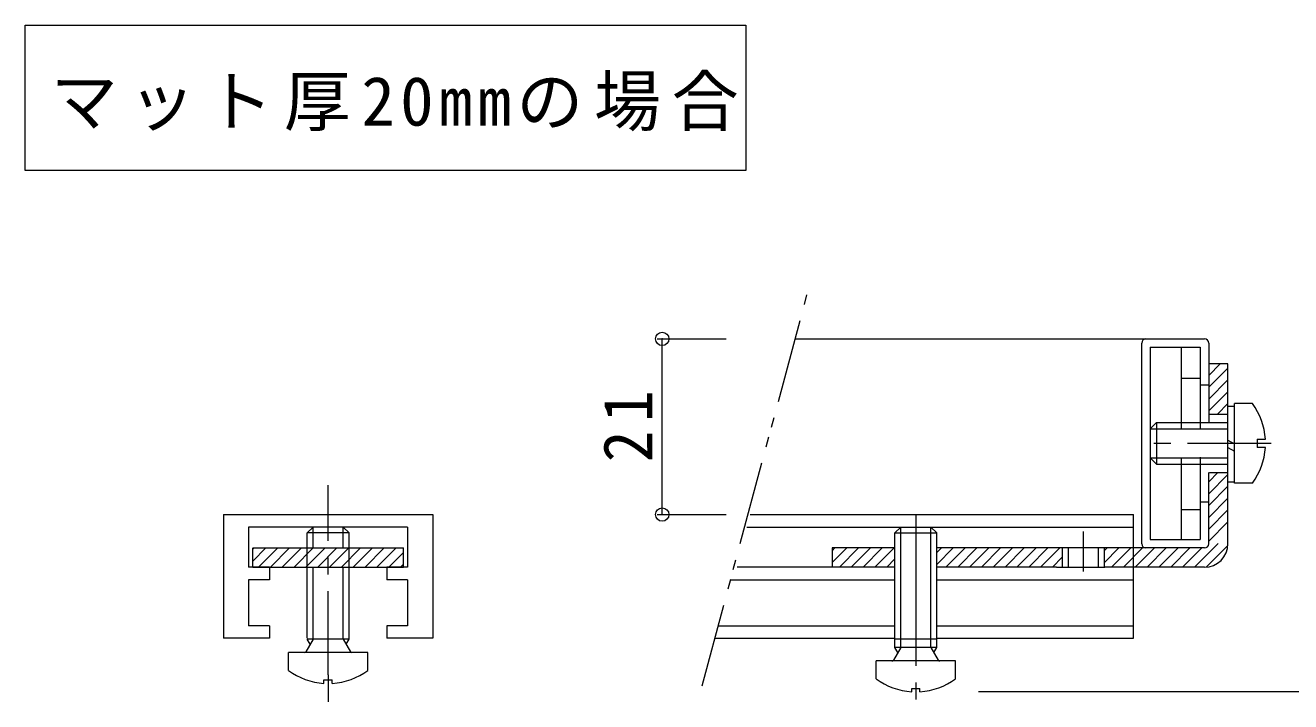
# Model space of a CAD drawing. Units: millimetres, scale not verified. Extents: x -378 to 376, y -271 to 254.
# Drawn here: x 108.5 to 259.8, y -165.2 to -84.4 of the extents above; entities that cross this region are included whole.
import ezdxf

# ---------------------------------------------------------------- set-up
doc = ezdxf.new("R2010")
doc.units = ezdxf.units.MM
doc.header["$LTSCALE"] = 2
doc.header["$PDMODE"] = 32
doc.header["$PDSIZE"] = 1.6
for name, pattern in [('CHAIN1', [8, 5, -1, 1, -1]), ('CHAIN2', [12, 9, -1, 1, -1]), ('DASHED2', [3, 2, -1]), ('DOUBLE_CHAIN1', [8.8, 5, -1, 0.6, -0.6, 0.6, -1])]:
    doc.linetypes.add(name, pattern=pattern)
for name, color, linetype, lineweight in [('D-4', 7, 'Continuous', 9), ('D-5', 7, 'Continuous', 9), ('D-7', 7, 'Continuous', 9), ('D-E', 7, 'Continuous', 9)]:
    doc.layers.add(name, color=color, linetype=linetype, lineweight=lineweight)
doc.styles.add('ＭＳ ゴシック', font='')
doc.styles.get('ＭＳ ゴシック').set_extended_font_data('MS Gothic')

msp = doc.modelspace()

# ---------------------------------------------------------------- linework, layer by layer
at = {"layer": 'D-4'}
for p, q in [((184.045, -121.863), (192.295, -121.863)), ((184.645, -142.863), (184.645, -121.863)), ((132.215, -142.863), (132.215, -157.663)), ((184.045, -142.863), (192.295, -142.863)), ((142.215, -145.063), (142.915, -144.363)), ((147.215, -145.063), (142.215, -145.063)), ((142.215, -146.863), (142.215, -145.063)), ((142.915, -146.863), (142.915, -144.363)), ((147.215, -145.063), (146.515, -144.363)), ((146.515, -146.863), (146.515, -144.363)), ((147.215, -146.863), (147.215, -145.063)), ((154.215, -144.363), (154.215, -149.163)), ((137.715, -149.163), (135.215, -149.163)), ((137.715, -149.163), (137.715, -150.663)), ((137.715, -149.163), (151.715, -149.163)), ((142.215, -157.636), (142.215, -149.163)), ((142.915, -157.751), (142.915, -149.163)), ((146.515, -157.636), (146.515, -149.163)), ((147.215, -157.751), (147.215, -149.163)), ((151.715, -149.163), (151.715, -150.663)), ((154.215, -149.163), (151.715, -149.163)), ((135.215, -150.663), (135.215, -156.163)), ((137.715, -150.663), (135.215, -150.663)), ((154.215, -150.663), (151.715, -150.663)), ((154.215, -150.663), (154.215, -156.163)), ((137.715, -156.163), (135.215, -156.163)), ((137.715, -156.163), (137.715, -157.663)), ((151.715, -156.163), (151.715, -157.663)), ((154.215, -156.163), (151.715, -156.163)), ((137.715, -157.663), (132.215, -157.663)), ((142.915, -157.763), (142.037, -159.264)), ((147.215, -157.763), (142.215, -157.763)), ((142.563, -158.366), (142.215, -157.763)), ((146.515, -157.763), (147.392, -159.264)), ((146.867, -158.366), (147.215, -157.763)), ((157.215, -157.663), (151.715, -157.663)), ((139.965, -161.5), (139.965, -159.363)), ((149.465, -159.363), (139.965, -159.363)), ((149.465, -161.5), (149.465, -159.363)), ((144.219, -162.646), (145.21, -162.646)), ((144.219, -163.048), (144.219, -162.646)), ((145.21, -163.048), (145.21, -162.646)), ((289.147, -164.048), (222.462, -164.048))]:
    msp.add_line(p, q, dxfattribs=at)
at = {"layer": 'D-4', "color": 2, "linetype": 'CHAIN1'}
for p, q in [((144.715, -143.245), (144.715, -139.366)), ((144.715, -162.018), (144.715, -143.245)), ((144.715, -162.018), (144.715, -165.241))]:
    msp.add_line(p, q, dxfattribs=at)
at = {"layer": 'D-4', "color": 2}
for p, q in [((135.715, -149.163), (135.715, -146.863)), ((135.771, -146.863), (153.715, -146.863)), ((153.715, -149.163), (153.715, -146.863)), ((135.715, -149.163), (153.715, -149.163))]:
    msp.add_line(p, q, dxfattribs=at)
at = {"layer": 'D-4', "linetype": 'DASHED2'}
msp.add_line((147.215, -149.163), (147.215, -149.201), dxfattribs=at)
at = {"layer": 'D-4', "color": 4}
msp.add_line((154.917, -157.663), (154.715, -157.663), dxfattribs=at)
at = {"layer": 'D-4'}
for points in [[(132.215, -142.863), (157.215, -142.863), (157.215, -157.663)], [(154.215, -144.363), (135.215, -144.363), (135.215, -149.163)]]:
    msp.add_lwpolyline(points, dxfattribs=at)
at = {"layer": 'D-4', "color": 2}
for centre, start, end in [((141.865, -159.163), 270, 329.67876), ((147.565, -159.163), 210.32124, 270)]:
    msp.add_arc(centre, 0.2, start, end, dxfattribs=at)
at = {"layer": 'D-4'}
for start, end in [(233.5764, 266.44801), (273.55199, 306.4236)]:
    msp.add_arc((144.715, -155.063), 8, start, end, dxfattribs=at)
for p in [(184.645, -121.863), (184.645, -142.863)]:
    msp.add_point(p, dxfattribs=at)
at = {"layer": 'D-5'}
msp.add_lwpolyline([(108.523, -84.381), (194.635, -84.381), (194.635, -101.723), (108.523, -101.723)], close=True, dxfattribs=at)
at = {"layer": 'D-7', "color": 4, "linetype": 'DOUBLE_CHAIN1'}
msp.add_line((189.415, -163.346), (202.097, -116.016), dxfattribs=at)
at = {"layer": 'D-7'}
for p, q in [((200.53, -121.863), (249.455, -121.863)), ((241.955, -146.363), (241.955, -122.363)), ((249.955, -122.363), (249.955, -131.855)), ((242.955, -122.863), (242.955, -145.863)), ((242.955, -122.863), (248.955, -122.863)), ((246.655, -122.863), (246.655, -132.605)), ((248.955, -122.863), (248.955, -132.605)), ((252.255, -124.863), (249.955, -124.863)), ((252.255, -146.363), (252.255, -124.863)), ((248.955, -126.59), (246.655, -126.59)), ((248.955, -127.363), (249.955, -127.363)), ((252.255, -129.927), (253.052, -129.927)), ((250.066, -130.855), (252.255, -130.855)), ((242.955, -132.605), (243.705, -131.855)), ((242.955, -132.605), (252.255, -132.605)), ((243.705, -131.855), (243.705, -136.855)), ((243.705, -131.855), (252.255, -131.855)), ((252.255, -133.957), (253.025, -134.402)), ((242.955, -136.105), (252.255, -136.105)), ((242.955, -136.105), (243.705, -136.855)), ((246.655, -136.105), (246.655, -145.863)), ((248.955, -136.008), (248.955, -145.863)), ((252.255, -134.837), (253.052, -135.297)), ((243.705, -136.855), (252.255, -136.855)), ((249.955, -146.363), (249.955, -137.855)), ((250.066, -137.855), (252.255, -137.855)), ((252.255, -138.959), (253.052, -138.959)), ((248.955, -141.363), (249.955, -141.363)), ((195.171, -142.863), (240.955, -142.863)), ((240.955, -146.852), (240.955, -142.863)), ((246.655, -142.257), (248.955, -142.257)), ((194.769, -144.363), (240.955, -144.363)), ((242.955, -145.863), (248.955, -145.863)), ((204.955, -146.863), (204.955, -149.163)), ((212.455, -146.863), (204.955, -146.863)), ((249.455, -146.863), (217.455, -146.863)), ((233.155, -146.863), (233.155, -149.163)), ((236.755, -146.863), (236.755, -149.163)), ((212.455, -149.163), (193.615, -149.163)), ((231.755, -149.163), (217.455, -149.163)), ((231.755, -149.163), (237.555, -149.163)), ((249.455, -149.163), (237.555, -149.163)), ((240.955, -157.663), (240.955, -149.137)), ((192.813, -150.663), (212.455, -150.663)), ((217.455, -150.663), (232.455, -150.663)), ((232.455, -150.663), (237.455, -150.663)), ((237.455, -150.663), (240.998, -150.663)), ((191.339, -156.163), (212.455, -156.163)), ((217.455, -156.163), (232.455, -156.163)), ((232.455, -156.163), (240.955, -156.163)), ((190.937, -157.663), (212.455, -157.663)), ((217.455, -157.663), (232.455, -157.663)), ((232.455, -157.663), (240.955, -157.663)), ((219.705, -160.363), (210.205, -160.363))]:
    msp.add_line(p, q, dxfattribs=at)
at = {"layer": 'D-7', "color": 2}
for p, q in [((255.19, -129.605), (253.052, -129.605)), ((253.052, -139.105), (253.052, -129.605)), ((255.752, -133.855), (255.752, -134.855)), ((255.752, -133.855), (256.742, -133.855)), ((256.737, -134.855), (255.752, -134.855)), ((255.19, -139.105), (253.052, -139.105)), ((212.455, -145.063), (213.155, -144.363)), ((212.455, -158.763), (212.455, -145.063)), ((213.155, -158.763), (213.155, -144.363)), ((216.755, -158.763), (216.755, -144.363)), ((217.455, -158.763), (217.455, -145.063)), ((213.155, -158.763), (212.278, -160.264)), ((212.445, -158.718), (217.455, -158.718)), ((217.455, -157.763), (212.455, -157.763)), ((212.803, -159.366), (212.455, -158.763)), ((216.755, -158.763), (217.633, -160.264)), ((217.107, -159.366), (217.455, -158.763)), ((210.205, -162.5), (210.205, -160.363)), ((219.705, -160.363), (210.205, -160.363)), ((219.705, -162.5), (219.705, -160.363)), ((214.46, -163.646), (215.451, -163.646)), ((214.46, -164.048), (214.46, -163.646)), ((215.451, -164.048), (215.451, -163.646))]:
    msp.add_line(p, q, dxfattribs=at)
at = {"layer": 'D-7', "color": 2, "linetype": 'CHAIN1'}
msp.add_line((257.411, -134.355), (242.403, -134.355), dxfattribs=at)
at = {"layer": 'D-7', "color": 3, "linetype": 'CHAIN2'}
for p, q in [((214.955, -142.96), (214.955, -164.978)), ((234.955, -144.878), (234.955, -149.674))]:
    msp.add_line(p, q, dxfattribs=at)
at = {"layer": 'D-7', "color": 3}
for p, q in [((232.455, -146.863), (232.455, -149.163)), ((237.455, -146.863), (237.455, -149.163))]:
    msp.add_line(p, q, dxfattribs=at)
at = {"layer": 'D-7', "color": 4, "linetype": 'DASHED2'}
msp.add_line((240.955, -149.137), (240.955, -146.852), dxfattribs=at)
at = {"layer": 'D-7', "color": 2}
msp.add_lwpolyline([(212.455, -145.063), (217.455, -145.063), (216.755, -144.363)], dxfattribs=at)
at = {"layer": 'D-7'}
for centre, radius, start, end in [((242.455, -122.363), 0.5, 90, 180), ((249.455, -122.363), 0.5, 0, 90), ((242.455, -146.363), 0.5, 180, 270), ((249.455, -146.363), 0.5, 270, 0), ((249.455, -146.363), 2.8, 270, 0)]:
    msp.add_arc(centre, radius, start, end, dxfattribs=at)
at = {"layer": 'D-7', "color": 2}
for centre, radius, start, end in [((248.752, -134.355), 8, 3.58315, 36.42371), ((248.752, -134.355), 8, 323.57629, 356.41685), ((212.105, -160.163), 0.2, 270, 329.67876), ((217.805, -160.163), 0.2, 210.32124, 270), ((214.955, -156.063), 8, 233.5764, 266.44801), ((214.955, -156.063), 8, 273.55199, 306.4236)]:
    msp.add_arc(centre, radius, start, end, dxfattribs=at)
at = {"layer": 'D-E', "linetype": 'DASHED2'}
for p, q in [((249.955, -126.237), (251.329, -124.863)), ((249.955, -127.651), (252.255, -125.351)), ((249.955, -129.066), (252.255, -126.766)), ((249.955, -130.48), (252.255, -128.18)), ((250.994, -130.855), (252.255, -129.594)), ((249.955, -138.965), (251.065, -137.855)), ((249.955, -140.379), (252.255, -138.079)), ((249.955, -141.794), (252.255, -139.494)), ((249.955, -143.208), (252.255, -140.908)), ((249.955, -144.622), (252.255, -142.322)), ((248.243, -149.163), (252.255, -145.15)), ((249.955, -146.036), (252.255, -143.736)), ((249.665, -149.155), (252.247, -146.572)), ((135.715, -148.429), (137.28, -146.863)), ((135.715, -147.014), (135.866, -146.863)), ((136.394, -149.163), (138.694, -146.863)), ((137.809, -149.163), (140.109, -146.863)), ((139.223, -149.163), (141.523, -146.863)), ((140.637, -149.163), (142.937, -146.863)), ((142.051, -149.163), (144.351, -146.863)), ((142.215, -149.163), (142.215, -146.863)), ((143.465, -149.163), (145.765, -146.863)), ((144.88, -149.163), (147.18, -146.863)), ((146.294, -149.163), (148.594, -146.863)), ((147.215, -149.163), (147.215, -146.863)), ((147.708, -149.163), (150.008, -146.863)), ((149.122, -149.163), (151.422, -146.863)), ((150.537, -149.163), (152.837, -146.863)), ((151.951, -149.163), (153.715, -147.399)), ((204.955, -148.61), (206.702, -146.863)), ((204.955, -147.196), (205.288, -146.863)), ((205.816, -149.163), (208.116, -146.863)), ((207.23, -149.163), (209.53, -146.863)), ((208.645, -149.163), (210.945, -146.863)), ((210.059, -149.163), (212.359, -146.863)), ((211.473, -149.163), (212.455, -148.181)), ((217.455, -148.838), (219.43, -146.863)), ((217.455, -147.424), (218.016, -146.863)), ((218.544, -149.163), (220.844, -146.863)), ((219.958, -149.163), (222.258, -146.863)), ((221.373, -149.163), (223.673, -146.863)), ((222.787, -149.163), (225.087, -146.863)), ((224.201, -149.163), (226.501, -146.863)), ((225.615, -149.163), (227.915, -146.863)), ((227.029, -149.163), (229.329, -146.863)), ((228.444, -149.163), (230.744, -146.863)), ((229.858, -149.163), (232.158, -146.863)), ((231.272, -149.163), (232.455, -147.98)), ((237.455, -148.637), (239.229, -146.863)), ((237.455, -147.223), (237.815, -146.863)), ((238.343, -149.163), (240.643, -146.863)), ((239.757, -149.163), (242.057, -146.863)), ((241.172, -149.163), (243.472, -146.863)), ((242.586, -149.163), (244.886, -146.863)), ((244, -149.163), (246.3, -146.863)), ((245.414, -149.163), (247.714, -146.863)), ((246.828, -149.163), (249.128, -146.863)), ((153.365, -149.163), (153.715, -148.813))]:
    msp.add_line(p, q, dxfattribs=at)

# ---------------------------------------------------------------- texts
at = {"layer": 'D-4', "color": 2, "insert": (183.445, -136.613), "char_height": 5.865, "attachment_point": 7, "rotation": 90, "style": 'ＭＳ ゴシック'}
msp.add_mtext('\\T1.27;\\W0.95;21', dxfattribs=at)
at = {"layer": 'D-5', "color": 2, "insert": (111.579, -97.052), "char_height": 5.865, "attachment_point": 7, "style": 'ＭＳ ゴシック'}
msp.add_mtext('\\T1.16;マット厚20mmの場合', dxfattribs=at)

doc.saveas('drawing.dxf')
